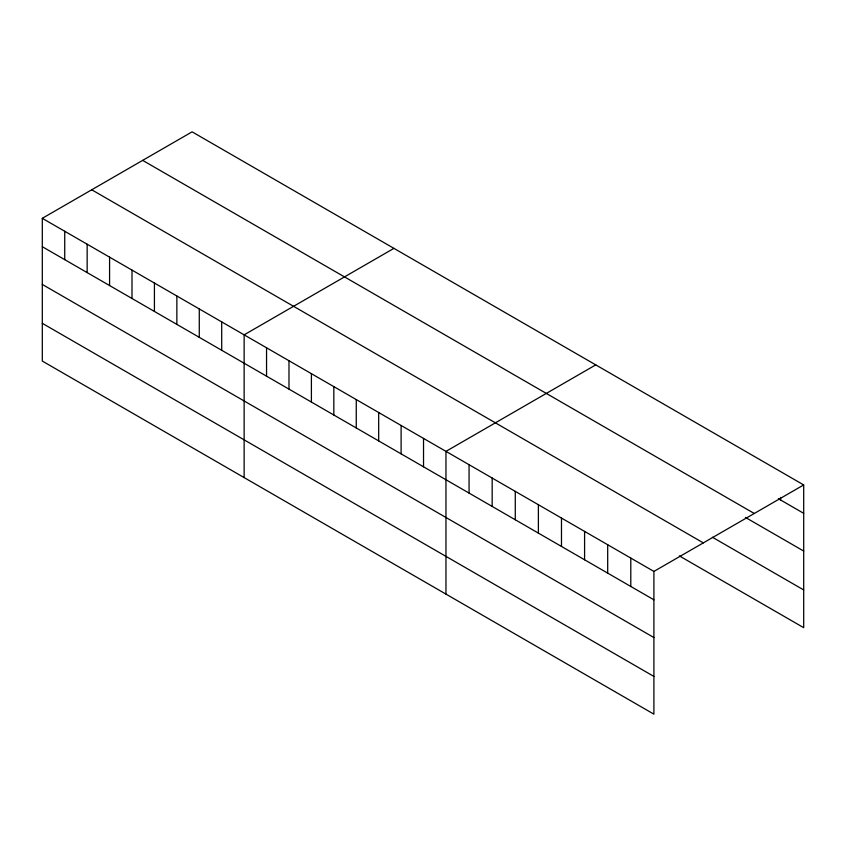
<?xml version="1.0" encoding="UTF-8"?>
<svg xmlns="http://www.w3.org/2000/svg" width="846" height="846" viewBox="0 0 846 846"><rect width="100%" height="100%" fill="white"/><g stroke="black" fill="none" stroke-linecap="round" stroke-linejoin="round"><path stroke-width="1.27" d="M42.3 218.321L653.905 571.42L653.905 714.161L42.3 361.062L42.3 218.321L192.095 131.839L803.7 484.938L803.7 627.679L679.37 555.907M393.929 248.354L244.134 334.847L244.134 477.588M595.753 364.88L445.958 451.373L445.958 594.114M653.905 571.42L803.7 484.938M778.394 498.717L803.7 513.321M142.667 160.37L754.272 513.48M745.389 517.392L803.7 551.063M712.385 537.221L803.7 589.948M91.728 189.779L703.333 542.889M42.3 246.704L653.905 599.803M42.3 284.436L653.905 637.546M42.3 323.32L653.905 676.43M780.594 497.406L780.594 499.986M630.799 558.085L630.799 586.468M607.692 544.75L607.692 573.123M584.586 531.404L584.586 559.788M561.48 518.069L561.48 546.453M538.384 504.724L538.384 533.107M515.277 491.389L515.277 519.772M492.171 478.043L492.171 506.426M469.065 464.708L469.065 493.091M423.529 438.418L423.529 466.802M401.11 425.475L401.11 453.858M378.68 412.531L378.68 440.903M356.261 399.576L356.261 427.96M333.832 386.633L333.832 415.016M311.402 373.689L311.402 402.062M288.983 360.734L288.983 389.118M266.553 347.791L266.553 376.174M221.705 321.892L221.705 350.276M199.275 308.949L199.275 337.332M176.856 296.005L176.856 324.388M154.427 283.05L154.427 311.434M131.997 270.107L131.997 298.49M109.578 257.163L109.578 285.546M87.149 244.208L87.149 272.592M64.73 231.265L64.73 259.648"/></g></svg>
